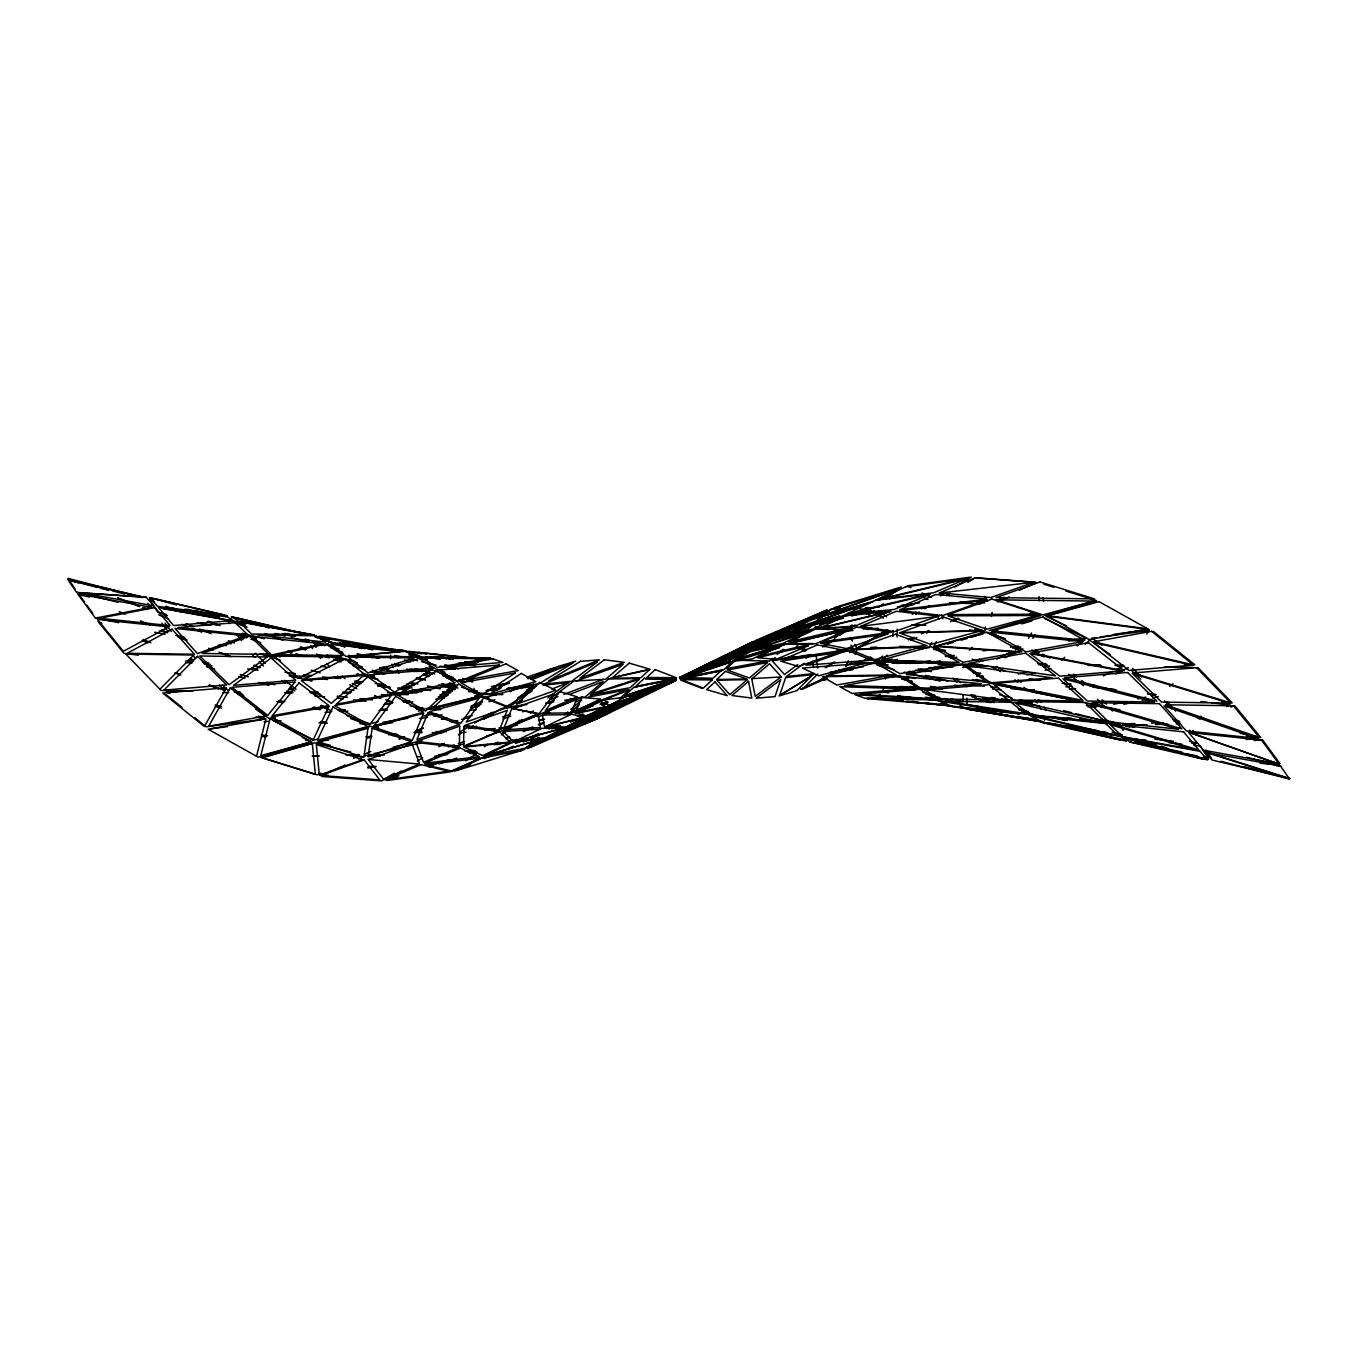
<?xml version="1.0" encoding="UTF-8"?>
<svg xmlns="http://www.w3.org/2000/svg" width="1358" height="1358" viewBox="0 0 1358 1358"><rect width="100%" height="100%" fill="white"/><g stroke="black" fill="none" stroke-linecap="round" stroke-linejoin="round"><path stroke-width="1.5" d="M892.953 636.529L893.055 630.672M897.078 637.004L897.214 629.06M985.535 627.073L984.906 631.097L974.654 629.365M991.442 616.379L992.087 612.305M256.526 756.304L265.964 718.823L208.181 729.229L258.173 757.204L309.624 742.266M884.364 686.588L882.377 692.088L888.539 692.818M845.711 666.506L848.309 660.803M850.227 664.877L851.839 661.363M855.031 654.335L856.626 650.822M931.758 642.555L929.008 647.749L916.463 647.155M936.409 641.57L933.625 646.849L983.905 632.251L969.493 629.84M1028.481 638.294L1031.588 632.93M1032.861 638.379L1034.949 634.746M1146.746 633.965L1149.021 630.536L1099.963 637.038M159.921 689.185L193.821 655.031L125.819 654.047L161.178 690.509L192.904 690.781M817.771 673.975L802.527 689.151L826.971 678.032M959.834 706.075L962.415 703.597L918.636 698.351M614.088 702.816L609.419 707.145L576.692 719.316M620.08 698.436L629.297 689.898L570.156 713.222L590.119 707.314M747.562 647.936L743.522 651.67L680.002 678.661M750.261 645.44L752.96 642.945L682.259 677.557M969.34 650.21L972.464 647.393M1061.549 660.107L1064.706 657.272M1077.284 645.899L1085.161 638.803L1068.407 641.01M1085.127 644.269L1089.659 640.178L1110.097 654.505M877.794 660.311L882.564 656.101M879.746 661.753L887.232 655.133M547.189 728.533L550.279 725.885M538.006 737.7L524.035 749.684L454.675 771.14L482.294 757.917L521.879 750.482M564.809 714.58L567.848 711.965M570.903 709.351L581.564 700.202M539.075 737.445L528.313 746.679L577.744 722.609M549.056 729.11L552.112 726.496M571.701 711.219L579.17 704.819M772.515 658.409L769.46 661.04L735.578 660.26L726.547 668.645L766.574 661.159M777.099 654.488L783.21 649.243M789.592 643.896L805.056 630.638M811.354 625.325L828.499 610.625L799.506 623.016M810.675 626.785L792.41 642.453L840.67 631.453L834.678 630.519M775.163 657.459L772.176 660.022L794.634 656.389M781.156 652.332L784.143 649.769M752.145 678.677L769.562 663.722L781.444 676.98L751.704 678.627L755.218 696.331L781.105 676.912M477.49 662.483L481.377 659.156L418.06 652.536L426.361 654.115M880.103 694.345L876.199 697.689L903.257 700.49M1169.764 686.367L1172.956 683.838M547.936 697.927L567.899 682.955M454.268 769.341L451.026 771.768L387.2 780.494L397.147 777.302M465.624 760.836L470.496 757.187M473.738 754.742L476.981 752.315M484.399 746.73L487.624 744.32M502.104 733.456L508.537 728.635L494.499 733.371M519.791 720.181L511.338 726.53L498.81 728.109M468.612 759.377L476.641 753.351M501.492 734.848L513.307 725.987L517.313 725.07M522.032 719.638L517.059 723.373L582.31 697.197L570.071 699.183M530.316 713.425L533.643 710.93M549.752 699.183L573.925 681.037L605.651 679.272L623.135 664.283L576.284 680.986M797.774 664.503L784.449 674.502L772.176 660.82L811.099 654.522L806.092 658.257M886.723 597.961L901.356 586.979L834.084 607.671L840.33 607.671M822.795 647.002L831.266 640.636M834.661 638.09L841.434 633.015L835.391 634.39M852.196 625.003L844.133 631.063L815.734 626.649M866.727 614.122L871.564 610.489L851.619 615.955M824.645 646.663L834.61 639.194M839.6 635.459L842.911 632.964M804.191 663.179L786.418 676.505L814.342 673.568M855.15 624.901L846.713 631.232L852.96 630.452M868.662 614.767L873.72 610.964L883.141 618.196M878.456 607.399L883.277 603.784M889.711 598.963L892.919 596.552M460.396 731.758L469.257 726.326M474.57 723.084L492.275 712.254M394.312 773.177L381.683 780.901L322.084 776.504L328.33 775.35M439.024 745.848L442.606 743.658M517.381 698.029L534.797 687.386L526.87 690.017M438.99 746.73L444.287 743.488M458.41 734.848L461.941 732.692L466.1 732.166M468.442 728.737L473.653 725.562M484.059 719.18L501.408 708.57L521.879 706.143M401.272 770.92L386.996 779.645L399.048 775.774M417.347 761.091L422.694 757.815M507.349 706.075L532.217 690.866M940.517 595.89L945.932 592.563M954.963 587.046L971.208 577.099L907.314 585.841L911.014 587.624M825.189 667.525L833.897 662.195M849.582 652.604L853.079 650.465L816.073 654.862L817.737 668.034M887.215 629.603L857.085 648.038L854.742 644.507M912.27 614.274L915.852 612.085M921.233 608.791L924.815 606.602M825.902 667.661L834.814 662.212M858.375 648.021L887.911 629.959M915.733 614.156L919.264 611.983M924.56 608.74L929.857 605.515M946.492 595.415L950.074 593.225M967.915 582.31L973.279 579.034M530.672 679.289L534.288 677.218L528.075 678.627M510.167 691.68L517.228 687.827L506.789 688.778M845.525 666.235L850.838 663.349L865.318 663.315M613.001 709.657L675.792 679.424L623.288 704.106M741.74 647.715L679.492 677.676L752.094 642.13L679.475 677.676M996.755 659.122L1011.608 651.67M1015.326 649.803L1020.91 647.019L1012.678 648.106M1004.937 657.866L1022.88 648.869M1103.341 675.944L1112.745 671.31M1116.514 669.443L1124.034 665.743L1115.75 665.675M1090.236 686.452L1093.869 684.653M1115.699 673.908L1128.413 667.627M673.398 680.613L602.714 715.208L675.792 679.441M676.233 680.392L603.716 715.717L613.018 707.077L640.365 695.534M581.547 720.759L606.262 708.706L570.564 721.998M530.095 747.392L586.401 719.978M592.02 717.228L608.91 709.012L599.506 717.72L527.702 748.496L546.391 738.803L597.231 718.772M320.929 773.092L317.093 774.841L262.637 757.9M353.538 758.273L359.293 755.659M531.64 677.727L550.431 669.188M365.166 753.996L370.87 751.415M399.405 738.446L403.224 736.715M415.124 731.385L422.644 727.973M441.452 719.417L445.203 717.72M470.971 706.143L482.548 700.881M531.895 678.338L558.002 666.472L575.673 661.193L532.557 678.694M399.031 739.38L404.65 736.834M419.741 729.84L423.577 728.092M442.827 719.35L446.68 717.601M471.022 707.416L482.26 702.324M345.187 764.995L322.44 775.333L326.565 774.569M358.444 758.969L366.032 755.523L380.342 756.168M908.213 639.839L913.849 637.292M921.369 633.863L928.872 630.452M864.876 659.598L870.682 656.966M825.189 678.202L800.66 689.355L824.136 678.406M996.433 600.711L1004.088 597.231M1019.4 590.272L1036.629 582.446L977.081 578.05M868 659.326L871.751 657.611M950.481 621.641L958.069 618.179M911.116 640.127L916.888 637.496M926.512 633.117L930.366 631.368M953.418 621.149L959.037 618.603M997.96 602.069L1009.334 596.909M904.207 660.701L898.436 663.298L892.138 662.636M550.958 728.261L556.61 725.732M577.388 716.447L583.057 713.918M601.95 705.481L607.62 702.935M551.654 728.499L557.408 725.919M578.491 716.498L582.327 714.783M603.41 705.362L607.247 703.648M827.209 678.644L823.457 680.29L827.463 679.119M825.732 610.489L756.304 640.178L746.9 645.271L827.226 609.929L808.757 619.503L749.209 644.354M455.762 769.001L494.329 752.536M515.548 743.488L525.19 739.363M530.961 736.902L538.685 733.609M795.652 624.663L758.918 640.365L781.308 634.339M456.916 770.309L470.564 764.486M484.195 758.664L503.682 750.346M507.586 748.682L513.443 746.187M523.186 742.011L527.074 740.348M530.978 738.684L538.77 735.357M727.922 655.914L786.044 631.232L768.051 640.552L725.596 656.916L716.515 661.855L765.895 641.485M419.249 764.113L383.567 779.237L368.205 759.462L419.605 764.113L412.085 743.98L368.425 759.462M615.106 704.955L675.843 679.323M614.223 706.228L674.009 680.969L625.376 697.061M644.269 693.887L673.551 681.529M716.107 663.553L681.92 677.981L733.337 660.99L742.69 652.315L719.91 661.94M860.87 626.31L896.28 611.287L939.142 616.209L860.208 626.445L894.616 631.572L937.003 616.549M505.583 738.226L509.437 736.613M522.915 731.011L532.557 727.022M538.328 724.612L544.117 722.218M494.21 743.726L498.114 742.113M505.94 738.854L509.844 737.241M523.526 731.555L533.287 727.498M539.143 725.053L543.064 723.424M532.37 679.509L573.008 662.993L539.126 683.736L513.018 687.369M538.057 716.956L549.803 712.237M575.249 702.035L581.122 699.676M570.207 712.509L628.109 689.66L588.116 697.129M522.745 700.185L504.327 707.297L526.921 704.615M551.637 689.117L568.968 682.48L543.098 685.213M550.109 699.642L557.968 696.637M563.876 694.379L603.224 679.339M554.2 700.27L546.374 703.257L552.502 702.256M569.885 694.278L603.19 681.546L585.213 696.96L564.775 700.27M1197.179 717.737L1201.083 716.26M1226.512 706.601L1230.433 705.108L1211.489 702.782M1199.08 719.112L1203.035 717.618M1230.704 707.111L1234.66 705.617L1260.75 737.496L1240.295 733.32M806.211 628.703L748.326 650.244L783.396 644.846M551.654 728.635L559.36 725.766M552.723 728.635L560.65 725.681M569.206 726.106L609.929 710.964L619.163 705.956L568.102 726.462L586.452 716.939L618.179 706.262M470.683 728.38L476.641 726.241M502.477 717.007L510.438 714.155M475.283 728.822L479.221 727.413M502.884 718.942L510.778 716.107M522.609 711.881L526.564 710.472M1034.389 582.073L990.814 597.52L939.736 592.869M608.944 705.396L639.499 694.668L626.547 696.281L608.452 705.77L605.125 699.76L624.986 697.197M860.751 660.939L854.029 663.298L885.246 663.553M869.901 602.901L794.769 629.06L842.911 615.836L900.354 588.354L815.513 618.331L873.058 601.424M491.206 689.304L495.84 687.589L491.834 688.947M499.099 686.622L508.978 683.261M526.734 677.235L553.894 667.881L537.7 675.639L527.719 678.525M448.395 746.934L454.336 744.931M458.291 743.607L464.215 741.587M493.888 731.572L507.739 726.886M452.384 747.613L464.419 743.539M486.47 736.087L490.493 734.729M471.124 707.62L481.004 704.327M488.914 701.713L494.838 699.726M528.432 688.557L536.325 685.943L512.322 689.287M471.43 708.452L479.34 705.821M625.155 695.89L675.928 679.102M679.815 677.812L730.451 661.074M429.196 766.065L449.294 759.614M469.393 753.147L475.419 751.195M428.924 767.083L432.896 765.793M438.855 763.875L456.746 758.137M470.649 753.656L476.607 751.738M784.415 644.795L736.562 658.97L745.763 650.448L786.418 644.201M737.784 660.124L779.798 647.681M567.304 713.459L593.174 705.804M601.136 703.444L607.111 701.662M600.1 704.344L608.095 701.984M318.196 738.905L314.275 740.042L272.618 720.368L281.055 720.809M378.271 721.522L370.208 723.865L346.986 715.666M418.315 711.185L424.222 709.47M426.123 708.774L436.02 705.888M263.435 757.577L314.241 742.809L350.771 751.959M989.218 630.621L1040.075 615.853L1029.924 613.307M826.598 678.202L820.572 679.951L835.068 671.633L852.892 668.764M882.191 661.923L892.087 659.054M1044.913 615.361L1096.195 600.457L1065.996 591.069M937.444 647.104L933.506 648.241L945.44 650.414M947.307 644.235L953.214 642.521M961.108 640.229L967.015 638.515M970.97 637.36L982.802 633.931M883.345 663.417L877.353 665.148L885.789 664.418M887.351 662.246L897.349 659.343M1096.653 601.373L1045.881 616.125L1066.607 625.902M997.723 630.876L989.693 633.201L1005.09 638.65M1021.793 623.865L1031.842 620.962M514.733 741.332L563.112 728.024L541.842 728.346L513.596 741.892L503.275 731.538L540.111 729.195M450.024 721.556L454.047 720.453M464.147 717.703L472.228 715.496M421.54 730.4L417.534 731.487L421.608 731.521M451.654 722.167L457.68 720.521M461.686 719.417L469.715 717.211M819.706 624.697L843.641 618.128M494.363 744.795L502.307 742.622M508.282 740.976L512.272 739.889M496.943 744.727L500.915 743.641M508.86 741.468L516.804 739.295M785.382 633.235L809.792 626.666M1018.279 674.077L1028.108 671.531M1043.844 667.457L1049.751 665.929M1026.903 674.926L1034.949 672.838M1044.998 670.241L1051.024 668.679M544.948 726.92L583.872 717.279L571.599 714.155L544.524 727.005L542.453 714.987L570.292 714.648M434.322 707.246L481.411 695.907M483.244 696.179L429.841 709.029L440.331 709.538M847.918 613.426L930.094 593.769L875.265 600.338M491.273 686.724L507.569 683.006M492.92 686.673L509.471 682.887M539.381 720.046L543.387 719.129M538.651 720.538L544.677 719.163M393.413 747.104L422.015 740.653M373.925 753.588L422.525 742.639M1113.899 704.276L1125.867 701.594M1137.851 698.895L1145.829 697.112M1151.822 695.771L1155.811 694.872L1147.476 693.836M1123.966 704.344L1136.103 701.628M1142.18 700.253L1148.24 698.895M1152.297 697.978L1158.357 696.62M930.077 660.752L920.13 662.908L902.051 662.297L914.494 660.65M948.003 656.882L953.978 655.591M927.938 663.4L940.279 660.735M950.566 658.511L956.745 657.187M635.34 686.876L676.114 678.796M680.324 679L720.979 670.937M367.729 766.947L373.908 765.81M367.848 768.034L376.183 766.506M545.627 703.155L553.775 701.831M852.501 669.341L842.198 670.988L852.603 669.613M383.092 722.235L407.926 718.28M422.406 715.989L436.886 713.68M392.632 722.728L374.095 725.681L395.653 696.399L423.628 712.186L374.129 725.664L378.22 726.377M419.418 718.484L427.651 717.16M433.83 716.192L442.08 714.868M491.24 690.475L497.181 689.643M829.84 672.312L843.895 670.343M847.782 669.63L853.741 668.798M901.22 605.379L919.485 602.969M897.383 606.788L913.662 604.633M275.25 717.669L269.088 718.484L255.457 708.944M488.812 689.609L501.221 687.963M438.549 696.824L446.85 695.72M338.261 710.353L345 709.64M384.059 704.462L392.292 703.376M403.207 701.933L409.403 701.118M438.311 697.282L446.578 696.196M325.071 712.56L331.352 711.728M491.223 690.628L497.469 689.796M507.875 688.421L512.034 687.861L507.909 688.251M210.931 728.822L227.278 726.666M264.08 721.777L268.171 721.251M983.005 650.822L991.391 649.718M1010.267 647.206L1018.67 646.102M838.463 670.105L863.264 666.812M877.726 664.894L883.939 664.079M903.919 661.448L910.098 660.633M945.151 655.999L951.33 655.184M945.609 656.542L953.893 655.439M1069.595 640.212L1085.976 638.039L1044.404 618.399M1114.052 634.254L1149.14 629.603L1099.114 601.679L1047.68 615.683L1147.561 628.805M879.661 666.031L887.996 664.928M1095.872 637.581L1091.781 638.124L1101.966 645.254M438.498 754.81L448.666 753.469M464.928 751.314L473.059 750.227M434.866 756.202L447.02 754.59M467.288 751.891L475.402 750.821M863.382 629.127L871.734 628.058M867.439 629.518L877.896 628.194M484.195 729.959L495.246 728.482M438.702 697.248L444.949 696.501M406.534 702.68L412.815 701.916M435.85 699.166L444.219 698.148M836.851 650.465L853.248 648.513L850.957 645.067M1246.22 739.499L1258.577 738.26L1246.457 735.781M1254.147 740.534L1262.482 739.703L1280.068 763.807L1269.815 761.244M441.842 694.244L448.038 693.683M468.68 691.799L476.93 691.052M487.25 690.119L499.642 688.998M473.382 691.816L477.558 691.426M485.909 690.679L498.437 689.541M328.381 740.212L320.081 740.959L370.276 726.377L378.509 727.752M365.726 736.851L371.956 736.291M388.558 734.797L396.859 734.05M322.559 741.909L318.349 742.283L330.571 745.338M366.796 737.92L371.006 737.53M392.072 735.629L398.386 735.068M1030.094 690.017L1034.304 689.643M1065.809 686.792L1072.107 686.214M1034.389 692.308L1040.568 691.748M1069.374 689.134L1075.553 688.574M877.302 665.505L885.755 664.758M927.718 689.745L989.065 684.67L1008.841 700.558L900.931 686.384M952.96 667.016L938.191 668.034L934.474 667.134M963.501 666.269L982.496 664.962L938.14 664.571M962.618 667.406L987.622 665.658M870.529 647.41L876.606 647.104M871.632 648.343L883.803 647.732M469.545 710.217L476.234 709.878M1122.557 723.95L1134.847 723.559M1151.245 723.033L1163.534 722.66M1175.824 722.269L1179.915 722.133L1173.736 720.877M1147.103 724.765L1126.359 725.427L1134.49 727.464M1155.42 724.51L1167.863 724.12M1176.164 723.848L1180.323 723.729M312.187 756.033L318.536 755.829M346.086 754.963L358.801 754.556M312.968 756.304L319.266 756.1M346.528 755.252L359.123 754.844M338.838 710.455L345.085 710.285M380.529 709.317L386.775 709.131M415.955 708.333L422.219 708.163M339.534 711.439L347.852 711.219M379.035 710.353L387.353 710.132M416.448 709.334L420.607 709.216M864.554 662.585L858.392 662.602L881.681 662.806M893.36 662.517L917.668 663.111L892.257 662.891M865.369 607.705L873.72 607.722M843.556 609.08L831.164 609.063L812.695 624.918L870.393 609.114L860.072 609.097M847.681 609.08L853.876 609.097M912.321 625.036L924.543 625.121M911.574 625.155L925.867 625.24M435.901 731.606L446.103 731.656M414.003 732.573L422.151 732.624M432.319 732.692L442.504 732.743M1037.716 663.638L1046 663.706M1184.295 664.741L1194.87 664.826L1153.265 631.351M1087.656 664.911L1091.849 664.962M1096.059 664.996L1100.252 665.03M1114.935 665.148L1123.321 665.216M938.514 663.96L978.507 664.3M1038.972 664.775L1047.374 664.86M1088.844 665.437L1101.27 665.556M1164.417 667.185L1193.733 667.44M309.726 691.884L318.027 691.952M342.912 692.173L351.213 692.24M387.353 692.665L416.872 692.919M234.238 692.105L240.536 692.156M284.603 692.529L293.005 692.614L286.979 690.815M310.32 692.919L318.706 692.987M343.897 693.208L350.194 693.259M483.923 694.396L502.783 694.549M240.026 692.597L235.902 692.563L242.03 693.717M285.503 692.987L291.715 693.038M176.489 692.257L166.032 692.173L170.123 693.225M222.525 692.648L228.806 692.699M441.52 694.396L447.868 694.447M389.525 694.193L408.52 694.362M680.579 678.372L711.286 678.677M645.678 679.051L676.488 679.356M1002.781 699.981L939.108 699.047L924.204 689.491M873.33 698.997L936.986 699.913L948.359 705.43L866.964 698.623L874.637 698.097L901.984 700.949M389.39 694.278L408.147 694.549M441.52 695.024L447.767 695.109M381.411 694.651L400.321 694.923M440.196 695.5L446.493 695.585M977.098 676.131L983.362 676.301M976.606 676.25L982.819 676.42M1086.196 705.447L1100.88 705.922M1087.911 706.873L1096.161 707.145M1100.286 707.28L1106.481 707.484M441.791 694.498L447.834 694.702M439.975 694.736L448.004 694.99M960.038 601.9L970.257 602.358M976.402 602.629L984.567 603.003M949.531 602.612L980.255 604.004M369.885 754.488L384.229 755.133M417.025 756.627L421.116 756.813M899.726 646.34L912.27 646.951M900.422 647.393L910.912 647.902M915.105 648.106L923.491 648.513M426.191 708.893L440.841 709.589M1046.645 723.067L1043.25 722.88L1120.231 739.94L1048.359 723.152M320.42 721.607L326.65 721.93M359.836 723.678L366.049 724.001L350.636 718.552M318.96 722.796L327.38 723.237M473.518 692.818L502.494 694.413M443.014 691.901L449.192 692.24M478.067 693.836L496.604 694.855M488.744 697.91L474.842 695.856M871.632 660.107L910.2 663.451M864.095 659.767L889.252 661.957M893.445 662.314L906.024 663.4M963.84 684.296L984.295 686.18M990.423 686.741L998.605 687.487M1010.878 688.608L1021.097 689.541L972.379 679.577M992.375 689.032L1000.812 689.813M1260.071 763.247L1276.927 764.894L1246.542 757.289M1276.673 765.776L1280.798 766.184M911.591 701.356L917.838 702.018M924.085 702.663L934.508 703.75M938.667 704.174L947.001 705.04L940.839 703.936M883.158 698.861L901.78 700.796M907.993 701.441L953.486 706.16M906.193 701.39L949.955 705.837M337.056 643.539L403.632 650.499L329.519 642.487L319.351 636.087L390.391 648.886M312.323 693.548L320.607 694.43M337.157 696.179L347.495 697.282M359.904 698.606L372.313 699.913M386.792 701.458L390.934 701.899L386.945 700.49M314.411 695.771L324.732 696.875M337.123 698.182L343.319 698.844M353.64 699.947L366.032 701.254M384.603 703.24L388.744 703.682M1154.843 739.159L1173.363 741.179M1191.866 743.216L1195.991 743.675L1191.968 742.673M1137.783 739.21L1133.607 738.752L1151.686 743.42M1141.942 739.669L1146.118 740.127M1169.034 742.639L1181.528 744.014M1194.038 745.389L1200.285 746.068L1207.907 757.951L1203.884 756.915M925.511 697.248L952.213 700.439L944.065 698.538M897.791 695.856L912.389 697.605M1067.015 717.584L1071.139 718.076M1079.372 719.078L1114.409 723.356L1075.825 713.714M261.364 734.967L267.662 735.747M305.499 740.348L309.692 740.874L302.155 737.292M261.755 736.426L265.913 736.936M1221.894 701.628L1232.198 702.901L1198.062 667.729M1029.364 679.051L1039.804 680.341M1062.754 683.159L1071.089 684.194M1092.273 686.707L1114.799 689.474M1147.544 693.497L1155.726 694.498M972.566 672.227L980.748 673.245M1029.364 679.17L1039.6 680.426M1062.092 683.193L1070.274 684.194M1093.36 687.182L1116.259 690M888.047 662.127L866.523 659.547L888.862 661.991M931.13 667.423L935.238 667.932M973.482 673.093L979.644 673.84M1200.947 701.492L1207.279 702.273M202.529 662.127L208.657 662.874M251.553 668.153L257.68 668.9M285.027 672.312L295.45 673.602M303.785 674.62L312.102 675.656M322.525 676.929L328.772 677.693M354.777 680.986L362.976 681.988M375.249 683.498L385.502 684.755M401.883 686.775L410.082 687.776L403.954 686.214M420.607 689.219L430.876 690.492M442.538 691.816L450.856 692.835M475.792 695.907L488.252 697.435M138.499 655.167L124.087 653.402L98.065 621.591L101.901 623.22M185.842 660.99L192.004 661.753L188.185 660.124M210.218 664.351L203.989 663.587L212.069 665.997M247.614 668.951L258.003 670.224M377.524 685.383L389.797 686.876M397.962 687.895L408.181 689.151M412.272 689.643L422.117 691.29M289.577 674.892L308.521 677.218M319.045 678.508L327.482 679.543M185.588 662.449L191.902 663.213M893.055 662.534L899.335 663.366M885.84 661.889L881.715 661.363L885.772 662.178M892.019 662.704L898.198 663.519M929.11 667.576L937.343 668.645M909.894 686.418L934.406 689.694M970.868 694.719L974.942 695.279M991.306 697.452L995.38 697.995M1001.508 698.81L1032.165 702.901M972.039 696.909L976.249 697.469M982.547 698.318L1039.26 705.871L1040.975 709.131M886.842 674.247L915.513 678.389M892.121 676.182L908.774 678.593M954.589 685.213L958.765 685.824M887.64 665.148L881.393 664.232L876.182 659.784L886.418 661.872M918.874 669.715L931.367 671.548M915.547 670.105L925.833 671.616M354.896 682.174L361.109 683.074M377.694 685.484L388.065 686.995M398.42 688.506L406.721 689.711M412.934 690.611L421.235 691.816M377.677 685.909L390.018 687.691M398.25 688.896L406.483 690.102M410.591 690.696L418.824 691.884M814.681 627.396L828.669 629.586M1022.693 712.322L1033.031 713.952M962.72 708.01L1036.646 720.674L1018.093 716.345M897.808 696.196L912.152 698.776M897.587 696.331L909.775 698.521M940.262 704.004L952.45 706.211M243.846 622.303L314.564 635.035L237.989 621.081L231.624 616.685L304.99 633.813M413.969 652.859L399.761 650.295L421.761 653.775M434.271 656.508L446.442 658.698M394.822 650.788L326.039 638.396L330.096 639.397M419.758 655.761L409.488 653.911L427.244 659.292M425.937 656.865L440.315 659.462M458.8 662.789L475.232 665.743M933.625 649.362L945.592 651.551M410.15 705.854L424.137 708.401M1067.405 725.189L1098.283 730.859M1102.407 731.623L1106.515 732.369M1114.748 733.88L1120.927 735.018L1114.918 733.473M1079.508 728.906L1053.01 724.035L1126.359 741.179L1126.359 737.513L1116.174 735.646M1083.582 729.653L1091.73 731.164M1095.804 731.911L1105.989 733.778M278.746 700.592L284.874 701.746M313.443 707.094L321.608 708.621M237.446 694.193L243.659 695.347M276.811 701.56L283.041 702.731M312.051 708.163L320.335 709.725M438.821 656.491L453.351 659.258M467.882 662.008L476.183 663.587M436.071 656.491L450.381 659.224M430.248 686.588L438.583 688.166M446.918 689.745L451.077 690.543M478.152 695.669L488.574 697.656M415.31 683.974L409.216 682.819L414.105 685.569M427.481 686.282L437.615 688.2M447.767 690.136L451.824 690.899M478.203 695.907L484.28 697.061M976.198 679.475L1026.954 689.864L1023.932 687.335M1172.684 719.519L1178.761 720.775M921.25 669.002L931.503 671.09M918.28 668.832L930.468 671.327M1032.012 691.85L1104.614 706.669L1097.4 699.353M1120.214 709.928L1109.91 707.824L1112.44 711.049M96.248 618.06L118.655 622.643M159.395 630.961L167.543 632.641L161.755 629.942M409.844 682.293L417.975 683.957M430.163 686.435L440.315 688.523M448.446 690.187L452.503 691.018M427.991 686.282L440.213 688.778M448.361 690.441L452.435 691.273M175.895 635.357L183.975 637.021M220.369 644.456L226.43 645.695M266.168 653.843L280.597 656.797M362.077 673.483L374.231 675.978M362.484 674.315L374.621 676.793M185.452 638.447L179.29 637.191L187.166 640.127M218.315 645.169L222.423 646.001M262.433 654.047L276.557 656.949M320.98 666.031L327.023 667.27M154.608 632.217L164.997 634.356M1181.579 751.925L1134.202 742.045L1208.348 759.36L1208.348 757.509L1204.223 756.661M1181.205 752.638L1130.365 742.028L1130.365 738.379L1156.795 745.219M1185.262 753.486L1197.467 756.033M289.152 675.877L312.001 681.088M347.122 689.049L353.861 690.526M898.69 686.673L914.783 690.441M922.829 692.325L934.898 695.143M950.99 698.895L963.06 701.713L963.06 694.702M1290.1 778.524L1212.1 760.073L1204.529 751.483L1286.026 777.353M893.174 686.656L909.453 690.458M925.749 694.261L939.991 697.588M974.484 705.583L980.663 707.026M984.788 707.993L988.913 708.961M993.038 709.911L1003.358 712.322M1026.037 717.635L1042.554 721.488M966.59 704.31L995.431 711.049M154.269 598.64L227.363 615.717M309.098 634.933L237.226 618.145L261.177 625.546M315.192 637.089L327.55 639.974M339.907 642.86L364.64 648.632M394.872 655.456L401.051 656.899M409.318 658.817L417.568 660.752M421.693 661.719L436.139 665.097M440.077 666.15L454.709 669.426M145.391 597.52L71.448 580.256L108.419 589.813M328.84 640.806L320.607 638.871L344.609 646.866M339.144 643.2L361.788 648.496M344.287 642.928L372.703 649.956M318.247 636.868L324.341 638.362M342.606 642.894L364.946 648.428M1030.654 612.916L1040.788 615.463M1101.032 719.112L1119.145 723.644M1189.438 741.179L1197.569 743.216M909.232 671.293L915.36 672.821M925.562 675.367L948.02 680.969M1063.654 710.675L1071.768 712.695M1125.799 726.14L1129.805 727.141M962.89 685.603L966.964 686.622M999.573 694.753L1011.914 697.927M1019.943 699.845L1032.284 703.003M882.157 666.608L894.175 669.613M904.19 672.108L940.262 681.122M77.321 592.122L118.18 602.324M142.709 608.452L146.8 609.47M165.897 614.223L157.783 612.203L150.178 600.321L154.116 601.798M200.373 622.83L210.507 625.359M242.267 633.269L264.318 638.769M300.441 647.8L306.45 649.294M330.894 655.354L355.27 661.448M379.629 667.525L387.76 669.562M167.017 615.378L163.011 614.376L166.864 615.921M197.046 622.864L207.061 625.376M256.815 637.751L244.661 634.712L256.526 639.075M299.337 648.377L305.414 649.888M357.46 662.823L327.04 655.218L342.759 660.446M379.765 668.391L395.993 672.431M417.195 677.608L425.377 679.645M441.706 683.736L456.016 687.301M468.272 690.373L476.454 692.41L481.649 696.841L477.609 695.652M425.377 679.934L417.229 677.897L423.17 679.645M441.673 683.991L457.969 688.065M81.48 595.059L89.577 597.079M357.714 674.077L377.863 679.238M404.073 685.96L412.119 688.031M356.73 674.094L377.252 679.356M1067.201 720.521L1052.908 716.82L1120.044 724.985L1123.219 730.4M1112.117 732.132L1122.336 734.763M1244.369 766.71L1284.362 777.048M1048.885 716.396L1064.893 720.538M902.204 678.796L912.27 681.393M932.42 686.605L942.503 689.202M978.083 698.47L994.158 702.629M1018.279 708.859L1028.329 711.456M893.564 676.844L885.382 674.739L885.382 678.932M901.729 678.966L911.948 681.597M930.332 686.35L940.534 688.998M1220.876 761.329L1289.642 779.119L1280.441 765.878L1206.906 752.638L1289.268 778.779M1160.869 746.272L1166.963 747.851M974.908 698.521L990.967 702.68M1019.077 709.945L1029.126 712.543M67.9 578.355L142.641 597.69M153.658 600.474L149.652 599.438L149.652 597.588L176.608 604.972M187.727 609.284L213.783 616.006M245.662 624.171L231.403 620.487L231.403 616.838L247.258 621.726M282.328 633.643L292.513 636.291M313.155 641.519L335.188 647.206M365.251 654.98L377.269 658.087M185.028 609.029L211.441 615.87M325.105 645.389L321.099 644.354L325.003 645.763M329.111 646.425L339.127 649.022M357.137 653.673L373.161 657.815M394.635 663.451L400.661 665.013M414.733 668.645L434.815 673.84M442.844 675.928L454.896 679.034M458.902 680.069L464.928 681.631L459.072 679.526M112.527 590.883L124.851 594.057M96.384 587.131L71.736 580.749L75.607 582.226M100.492 588.184L108.708 590.306M237.226 623.628L245.221 625.682M275.199 633.439L285.197 636.019M291.189 637.581L309.166 642.215M411.966 669.019L422.083 671.633M426.123 672.685L432.2 674.264M446.358 677.914L464.572 682.616M215.243 704.938L221.405 706.533M258.309 716.107L264.471 717.703M215.226 706.466L221.32 708.061M255.864 717.007L263.995 719.129L206.06 726.802L194.856 717.771M194.873 610.149L219.249 617.058M441.316 684.975L455.422 689.134M416.261 678.355L422.321 680.137M438.481 684.89L454.641 689.643M240.349 674.468L248.429 676.895M266.626 682.344L274.706 684.755M288.847 688.998L294.907 690.815M206.739 666.778L214.768 669.171M238.838 676.386L244.864 678.185M258.903 682.395L268.935 685.4M445 664.673L458.8 668.849M408.792 654.794L426.87 660.277M444.949 665.743L454.998 668.798M265.166 626.768L269.173 628.007M287.132 633.541L295.127 636.002M305.109 639.075L309.098 640.314M251.213 622.949L261.126 626.004M284.908 633.337L294.822 636.393M1043.844 584.195L1053.91 587.318M259.751 653.707L280.308 660.192M311.389 670.139L320.132 672.872M334.085 677.303L338.057 678.576M315.158 636.783L345.221 646.798M371.26 655.49L379.272 658.155M370.615 655.541L378.61 658.206M348.65 662.398L362.399 666.965M372.228 670.241L384.025 674.145M321.456 655.337L329.366 657.968M333.321 659.275L341.214 661.906M353.08 665.844L364.929 669.783M370.87 671.752L378.763 674.383M988.098 633.252L1005.48 639.397M409.861 668.866L417.789 671.667M423.747 673.772L429.688 675.877M449.515 682.887L457.442 685.688M461.414 687.097L475.283 692.003L473.976 688.353M395.008 664.741L398.963 666.133M406.874 668.934L414.784 671.735M422.694 674.519L428.619 676.624M448.395 683.617L456.305 686.418M979.339 659.326L983.328 660.735M972.158 659.122L979.542 661.753M374.621 695.822L380.172 697.791M385.706 699.76L393.107 702.375M374.978 696.23L380.953 698.368M409.539 659.513L413.477 660.922M429.213 666.557L444.966 672.21M462.688 678.542L472.533 682.072L472.533 675.826M394.635 656.457L398.539 657.849M404.412 659.954L410.269 662.042M425.886 667.644L453.216 677.438M330.826 647.868L342.505 652.078M352.231 655.591L358.071 657.696M383.38 666.812L389.203 668.917M313.596 642.606L321.405 645.423M335.087 650.346L342.895 653.164M348.751 655.269L356.577 658.087M381.971 667.253L387.828 669.358M176.099 672.753L180.037 674.179M209.573 684.992L225.326 690.747L219.181 685.06M174.859 672.838L180.835 675.028M208.708 685.23L218.655 688.862M231.879 621.455L247.105 627.243M264.878 633.779L282.956 640.195M300.441 646.832L306.535 648.852M288.134 650.72L292.089 652.179M296.044 653.639L303.937 656.542M246.986 637.683L239.127 634.78L242.912 639.618M250.924 639.126L260.77 642.758M290.289 653.622L298.149 656.525M172.432 607.841L182.362 611.541M208.198 621.2L220.132 625.648M165.914 606.194L181.632 612.068M207.197 621.625L217.025 625.291M208.792 648.241L212.731 649.718M220.59 652.672L230.436 656.355M254.031 665.199L259.938 667.423M178.017 636.97L185.825 639.907M209.251 648.683L213.155 650.143M219.011 652.349L230.724 656.729M254.15 665.522L260.006 667.712M78.289 582.938L68.477 579.204L75.114 588.897M117.535 597.826L139.11 606.024M143.031 607.518L146.953 608.995M118.316 598.437L139.67 606.551M143.558 608.028L147.445 609.487M680.799 680.188L701.848 688.285M186.114 623.661L193.804 626.751M199.575 629.077L211.118 633.728M228.433 640.687L234.204 643.013M158.767 614.868L168.528 618.807M182.176 624.29L188.032 626.649M191.936 628.228L201.697 632.149M227.058 642.351L230.962 643.93M143.201 639.397L150.942 642.707M189.662 659.258L193.532 660.922L190.748 657.764M142.166 640.433L147.92 642.894M82.549 595.704L78.696 594.023L84.552 602.035M119.249 611.643L125.428 614.172M140.502 620.878L150.28 624.969M796.908 645.746L806.584 649.973M795.805 647.121L805.277 651.263M922.133 592.971L931.384 597.418M918.84 595.177L928.006 599.591M1035.611 650.21L1039.125 652.163M1042.638 654.132L1049.649 658.053M1031.74 650.024L1044.047 656.899M321.388 705.294L331.946 711.202M320.709 705.854L327.736 709.776M406.551 683.906L411.406 686.639M996.297 666.422L1005.226 671.514M991.51 666.54L1000.473 671.65M352.265 683.312L357.629 686.367M349.685 684.67L356.815 688.744M878.626 610.71L886.587 616.821M1073.363 674.111L1076.622 676.657M1081.511 680.477L1086.417 684.279M1068.882 674.247L1083.616 685.722M284.637 680.324L296.078 689.236M281.87 680.647L285.129 683.193M290.018 686.995L293.277 689.541M1026.105 714.172L1011.031 702.222L945.491 701.271L1044.608 716.566L1044.608 720.164M166.032 694.583L182.04 707.467M1018.059 679.934L1021.063 682.446M1014.884 679.747L1017.889 682.276M342.063 676.182L345.068 678.711M337.548 676.063L340.552 678.576M1132.453 668.323L1141.688 676.861M1131.503 670.479L1140.771 679.051M222.322 684.941L228.5 690.645M1102.153 699.794L1106.464 704.174M255.236 653.266L265.319 663.485M251.994 654.369L254.88 657.289M259.174 661.652L263.486 666.014M956.66 678.593L960.513 682.735M953.061 677.998L956.932 682.14M1167.252 701.594L1175.638 711.1M1164.587 700.932L1171.598 708.876M192.853 655.269L195.654 658.443M1038.378 699.455L1040.907 702.51M1034.575 699.947L1037.122 703.003M319.486 654.675L322.016 657.73M327.108 663.824L329.654 666.863M316.804 653.928L320.607 658.494M236.343 633.982L241.384 640.399M1192.85 730.485L1195.38 733.829M1189.523 730.298L1192.035 733.659M165.065 623.237L171.346 631.606M161.857 623.271L168.137 631.606M86.878 605.227L92.734 613.256M850.057 637.462L852.4 640.976M1206.159 750.057L1211.574 758.528M147.852 603.258L151.094 608.316M984.261 596.281L987.555 601.458M227.686 620.063L229.808 623.661M1044.2 707.229L1045.898 710.472M314.445 644.218L316.142 647.46M310.88 645.457L312.578 648.683M397.351 669.884L398.896 673.313M391.953 664.181L393.497 667.61M941.637 614.987L942.893 618.688M937.444 615.276L938.802 619.248M812.78 661.227L813.561 667.406M1043.182 597.469L1043.572 601.441M1038.955 596.586L1039.362 600.779M966.879 698.199L966.879 703.444M390.612 655.235L390.612 658.715M459.717 726.123L459.394 746.34L416.55 741.434L459.717 726.123M463.893 726.445L463.57 746.255L498.25 731.555L463.893 726.445M367.967 728.346L363.842 757.34L317.093 742.198L367.967 728.346M372.143 728.278L368.069 756.864L411.151 741.587L372.143 728.278M270.14 718.518L260.804 755.608L311.627 741.774L270.14 718.518M780.612 679.798L775.011 696.62L756.1 698.182L780.612 679.798M785.637 677.54L779.713 695.33L813.629 674.587L785.637 677.54M507.213 710.37L499.218 730.553L464.742 725.427L507.213 710.37M511.796 708.486L504.039 728.058L537.802 713.748L511.796 708.486M423.526 713.256L412.306 740.331L373.178 726.971L423.526 713.256M427.923 712.984L416.94 739.533L459.327 724.493L427.923 712.984M576.895 698.878L570.988 712.899L543.03 713.222L576.895 698.878M581.665 697.486L576.081 710.743L600.525 699.031L581.665 697.486M328.789 706.584L313.036 740.263L271.43 716.922L328.789 706.584M332.965 706.975L317.416 740.195L367.695 726.513L332.965 706.975M226.226 687.81L204.396 726.513L162.824 693.055L226.226 687.81M230.283 687.929L208.674 726.241L265.947 715.921L230.283 687.929M478.831 698.25L460.786 723.305L429.264 711.745L478.831 698.25M483.737 697.723L466.218 722.032L507.536 707.382L483.737 697.723M391.325 695.313L369.393 725.155L334.543 705.549L391.325 695.313M554.268 693.785L539.024 713.731L512.917 708.452L554.268 693.785M559.751 691.612L545.322 710.506L577.422 696.892L559.751 691.612M294.941 682.089L267.764 715.377L231.98 687.301L294.941 682.089M299.015 682.87L272.194 715.717L328.874 705.498L299.015 682.87M197.453 656.321L163.911 690.136L226.718 684.924L197.453 656.321M811.354 676.199L796.84 690.645L779.068 695.958L811.354 676.199M533.575 684.364L509.165 707.229L485.264 697.52L533.575 684.364M539.584 682.514L516.413 704.208L555.778 690.254L539.584 682.514M453.436 685.043L425.597 710.981L397.521 695.126L453.436 685.043M458.648 683.94L431.606 709.114L479.849 695.975L458.648 683.94M639.245 679.306L630.18 687.691L590.068 695.194L639.245 679.306M649.548 669.664L640.755 677.812L610.438 678.27L649.548 669.664M633.677 687.403L624.646 695.771L674.298 679.339L633.677 687.403M644.388 678.27L635.612 686.401L675.096 678.576L644.388 678.27M655.218 669.613L646.781 677.438L676.318 677.727L655.218 669.613M722.032 669.884L712.967 678.287L681.241 677.965L722.032 669.884M712.152 679.951L703.342 688.116L681.343 679.662L712.152 679.951M732.454 661.652L723.22 670.207L681.631 678.457L732.454 661.652M755.982 640.738L746.662 649.379L806.296 627.192L755.982 640.738M725.461 671.344L716.684 679.475L746.9 679.017L725.461 671.344M715.004 681.869L706.635 689.626L727.226 695.669L715.004 681.869M363.621 675.469L331.267 703.325L301.306 680.613L363.621 675.469M367.916 676.878L336.19 704.208L391.97 694.159L367.916 676.878M608.622 678.983L591.205 693.921L638.871 678.525L608.622 678.983M629.263 663.145L612.577 677.455L649.939 669.222L629.263 663.145M747.24 679.679L729.772 694.668L716.905 680.137L747.24 679.679M767.474 662.551L749.48 677.998L727.294 670.071L767.474 662.551M748.513 681.343L731.996 695.517L751.823 698.08L748.513 681.343M597.537 661.838L571.667 681.258L543.692 684.194L597.537 661.838M604.378 659.784L579.832 678.185L624.273 662.348L604.378 659.784M267.237 656.966L229.061 684.687L199.728 655.982L267.237 656.966M271.176 657.968L233.542 685.315L295.671 680.171L271.176 657.968M515.293 672.991L482.056 694.906L460.769 682.819L515.293 672.991M521.353 673.381L489.865 694.159L535.782 681.648L521.353 673.381M580.579 661.329L548.581 680.901L599.455 659.784L580.579 661.329M431.81 669.766L394.601 692.19L370.462 674.841L431.81 669.766M436.835 670.886L400.746 692.614L455.049 682.836L436.835 670.886M639.737 694.719L630.893 699.506L609.284 705.413L639.737 694.719M650.363 690L641.978 694.549L629.739 696.06L650.363 690M609.267 712.509L599.947 717.55L549.617 737.394L609.267 712.509M629.806 701.305L620.725 706.228L589.593 716.701L629.806 701.305M643.149 694.532L634.016 699.489L675.079 680.816L643.149 694.532M653.215 689.117L644.32 693.938L676.233 680.273L653.215 689.117M720.86 658.97L679.594 677.71L720.86 658.97M715.411 662.517L706.55 667.321L745.915 651.806L715.411 662.517M710.574 665.624L702.154 670.173L681.122 678.27L710.574 665.624M731.758 654.267L681.784 677.778L731.758 654.267M736.206 652.281L726.971 657.289L786.231 632.115L736.206 652.281M746.459 646.697L737.122 651.755L806.194 621.777L746.459 646.697M168.816 626.87L123.391 651.263L97.335 619.401L168.816 626.87M172.059 629.161L127.126 653.283L194.398 654.25L172.059 629.161M604.344 706.924L586.877 715.972L574.994 712.95L604.344 706.924M543.115 738.786L524.646 748.36L485.468 755.727L543.115 738.786M563.519 728.194L545.254 737.666L515.276 741.451L563.519 728.194M583.923 717.567L565.963 726.886L545.101 727.192L583.923 717.567M566.252 727.379L547.698 737.004L607.518 712.05L566.252 727.379M606.585 706.55L588.506 715.921L628.856 700.473L606.585 706.55M744.014 652.859L727.413 661.465L706.822 667.525L744.014 652.859M806.686 620.555L788.404 630.044L738.548 650.143L806.686 620.555M791.358 629.212L773.075 638.701L839.668 615.938L791.358 629.212M765.572 642.928L748.071 651.993L717.669 662.67L765.572 642.928M771.31 640.806L753.317 650.126L810.183 631.164L771.31 640.806M811.982 619.604L793.496 629.195L869.697 602.663L811.982 619.604M832.335 609.029L813.714 618.688L899.454 588.404L832.335 609.029M750.991 651.433L733.49 660.497L780.409 645.389L750.991 651.433M340.824 657.017L298.59 678.321L274.027 656.05L340.824 657.017M345.085 658.681L303.7 679.577L364.793 674.519L345.085 658.681M509.776 742.69L482.803 755.608L463.978 747.138L509.776 742.69M479.764 758.188L452.469 771.242L425.02 764.741L479.764 758.188M511.949 742.622L484.534 755.744L542.351 738.769L511.949 742.622M601.339 701.118L575.419 713.544L604.87 707.501L601.339 701.118M808.214 631.215L782.412 643.573L753.113 649.599L808.214 631.215M839.04 616.515L812.508 629.229L773.771 638.837L839.04 616.515M776.997 647.155L752.536 658.851L732.709 661.414L776.997 647.155M815.055 629.314L788.472 642.045L851.975 626.955L815.055 629.314M784.992 643.845L759.139 656.237L812.933 643.522L784.992 643.845M905.565 586.86L878.015 600.066L969.34 578.152L905.565 586.86M845.304 615.819L818.28 628.771L891.204 611.372L845.304 615.819M458.732 747.341L423.458 762.296L416.04 742.436L458.732 747.341M421.082 764.639L384.993 779.933L448.819 771.208L421.082 764.639M460.277 748.054L424.477 763.23L479.374 756.644L460.277 748.054M499.388 731.521L463.978 746.544L509.912 742.079L499.388 731.521M538.294 715.106L503.495 729.857L540.433 727.498L538.294 715.106M808.265 645.729L776.25 659.309L757.357 657.764L808.265 645.729M889.609 611.406L854.929 626.123L818.11 628.465L889.609 611.406M929.619 594.498L894.345 609.453L848.58 613.884L929.619 594.498M969.442 577.642L933.761 592.767L879.067 599.319L969.442 577.642M849.378 629.45L815.649 643.76L787.793 644.082L849.378 629.45M856.847 627.09L822.014 641.859L891.34 632.217L856.847 627.09M935.73 594.515L899.93 609.691L986.926 599.184L935.73 594.515M975.18 577.761L939.108 593.056L1034.711 582.158L975.18 577.761M817.414 644.914L783.481 659.292L843.539 650.21L817.414 644.914M499.218 665.047L457.731 681.988L439.449 669.986L499.218 665.047M505.855 663.858L466.677 679.866L518.196 670.58L505.855 663.858M245.951 635.816L197.436 653.588L175.012 628.414L245.951 635.816M249.957 635.968L202.121 653.47L268.646 654.437L249.957 635.968M362.909 759.665L319.351 775.095L316.312 744.557L362.909 759.665M364.199 759.903L320.216 775.486L379.731 779.882L364.199 759.903M887.843 633.931L846.56 648.564L820.487 643.285L887.843 633.931M837.818 652.536L798.47 666.472L780.731 661.176L837.818 652.536M985.84 600.27L942.741 615.547L899.981 610.642L985.84 600.27M991.951 599.065L948.19 614.58L1038.768 614.223L991.951 599.065M1040.092 581.971L996.008 597.605L1094.514 598.895L1040.092 581.971M847.596 650.414L806.024 665.148L871.547 660.141L847.596 650.414M895.601 634.237L852.977 649.362L927.191 645.831L895.601 634.237M943.742 617.143L900.439 632.489L982.954 630.519L943.742 617.143M413.834 657.951L367.899 672.906L348.123 657.017L413.834 657.951M419.096 658.375L374.604 672.838L433.983 667.932L419.096 658.375M312.272 743.488L261.008 757.441L315.362 774.349L312.272 743.488M923.151 646.527L874.841 659.665L850.957 649.956L923.151 646.527M980.408 630.961L930.858 644.439L899.352 632.896L980.408 630.961M1037.223 615.514L986.91 629.212L947.782 615.853L1037.223 615.514M864.825 663.264L818.738 675.809L802.442 668.034L864.825 663.264M1093.733 601.085L1042.893 614.936L996.178 599.812L1093.733 601.085M931.045 646.544L881.257 660.09L959.172 662.432L931.045 646.544M874.841 662.755L826.292 675.978L896.178 674.875L874.841 662.755M986.977 632.217L936.426 645.984L1021.895 651.857L986.977 632.217M1043.046 616.956L991.968 630.859L1084.736 640.331L1043.046 616.956M323.068 643.777L271.668 654.98L252.911 636.461L323.068 643.777M327.668 643.675L277.338 654.641L342.691 655.591L327.668 643.675M151.536 607.298L95.366 618.094L77.779 594.023L151.536 607.298M155.033 607.569L99.474 618.246L170.106 625.631L155.033 607.569M888.76 675.673L836.834 685.026L822.354 676.708L888.76 675.673M954.436 663.841L899.947 673.653L878.66 661.567L954.436 663.841M1018.958 652.213L963.06 662.297L934.983 646.442L1018.958 652.213M1146.627 629.212L1089.269 639.55L1047.68 616.226L1146.627 629.212M1082.784 641.638L1026.02 651.857L991.187 632.268L1082.784 641.638M899.217 675.69L844.608 685.535L917.533 687.708L899.217 675.69M962.364 664.401L906.278 674.519L986.536 681.767L962.364 664.401M1025.494 653.079L968.526 663.349L1055.505 675.826L1025.494 653.079M1088.437 642.673L1030.892 653.045L1124.271 670.801L1088.437 642.673M1151.55 631.317L1093.597 641.774L1193.19 664.826L1151.55 631.317M486.096 658.817L437.157 667.491L422.202 657.9L486.096 658.817M492.92 658.885L446.816 667.067L502.969 662.415L492.92 658.885M409.522 700.66L403.292 701.492L409.539 700.745M399.744 651.653L345.9 656.389L330.809 644.439L399.744 651.653M405.346 651.314L353.25 655.897L416.702 656.814L405.346 651.314M231.624 620.623L173.586 625.563L158.462 607.45L231.624 620.623M235.189 622.677L178 627.549L247.801 634.831L235.189 622.677M1122.098 671.022L1059.851 676.182L1029.924 653.504L1122.098 671.022M1191.917 665.233L1129.041 670.445L1093.292 642.402L1191.917 665.233M908.808 688.795L852.213 693.48L839.855 686.724L908.808 688.795M980.968 683.685L921.318 688.625L903.07 676.64L980.968 683.685M1051.771 677.795L990.508 682.853L966.404 665.556L1051.771 677.795M919.994 689.253L860.361 694.193L934.949 698.861L919.994 689.253M1058.391 678.1L996.025 683.261L1082.971 700.389L1058.391 678.1M1127.564 672.465L1064.536 677.676L1156.931 701.169L1127.564 672.465M1196.551 667.712L1133.064 672.974L1230.671 702.867L1196.551 667.712M490.628 658.274L430.588 657.408L490.628 658.274M311.22 634.814L251.553 633.999L238.906 621.794L311.22 634.814M315.684 635.748L257.256 634.95L325.818 642.113L315.684 635.748M1078.812 700.983L1013.306 700.032L993.598 684.194L1078.812 700.983M1154.079 702.018L1087.469 701.051L1062.975 678.847L1154.079 702.018M1228.956 703.071L1161.616 702.103L1132.351 673.466L1228.956 703.071M925.053 699.047L864.859 698.182L854.793 694.668L925.053 699.047M1085.314 702.476L1018.636 701.509L1104.054 720.996L1085.314 702.476M1159.46 703.665L1092.036 702.697L1181.85 728.822L1159.46 703.665M1233.404 705.753L1165.453 704.768L1259.426 737.581L1233.404 705.753M475.792 658.341L420.233 656.865L408.843 651.348L475.792 658.341M1044.149 722.303L968.101 709.266L1044.149 722.303M146.121 597.197L80.869 592.682L153.709 605.804L146.121 597.197M142.726 597.164L76.744 592.614L67.9 579.679L142.726 597.164M961.956 707.195L954.301 706.449L1030.722 719.587L961.956 707.195M1178.455 729.178L1108.603 721.879L1089.931 703.427L1178.455 729.178M1027.921 714.257L959.223 707.077L1038.072 720.64L1027.921 714.257M1256.982 738.311L1186.332 730.927L1164.01 705.837L1256.982 738.311M1099.114 721.981L1030.467 714.817L1015.461 702.918L1099.114 721.981M1019.179 713.833L952.518 706.856L941.179 701.356L1019.179 713.833M1105.701 723.593L1035.781 716.277L1118.33 735.781L1105.701 723.593M1183.599 731.86L1112.881 724.459L1198.707 749.939L1183.599 731.86M1261.514 740.076L1190.219 732.624L1279.066 764.113L1261.514 740.076M361.177 683.363L355.049 682.616L361.211 683.515M224.104 615.038L157.494 606.347L149.889 597.707L224.104 615.038M227.601 617.007L161.975 608.435L233.949 621.387L227.601 617.007M1276.265 763.315L1203.443 750.193L1188.386 732.166L1276.265 763.315M1119.705 735.697L1047.561 722.711L1126.054 740.093L1119.705 735.697M1194.734 749.735L1122.743 736.783L1110.165 724.629L1194.734 749.735M1113 735.17L1042.265 722.439L1032.148 716.073L1113 735.17M1199.98 751.297L1127.021 738.175L1207.568 759.937L1199.98 751.297M468.782 662.721L464.725 661.991L468.782 662.721M1203.205 759.156L1130.111 742.079L1123.762 737.7L1203.205 759.156"/></g></svg>
